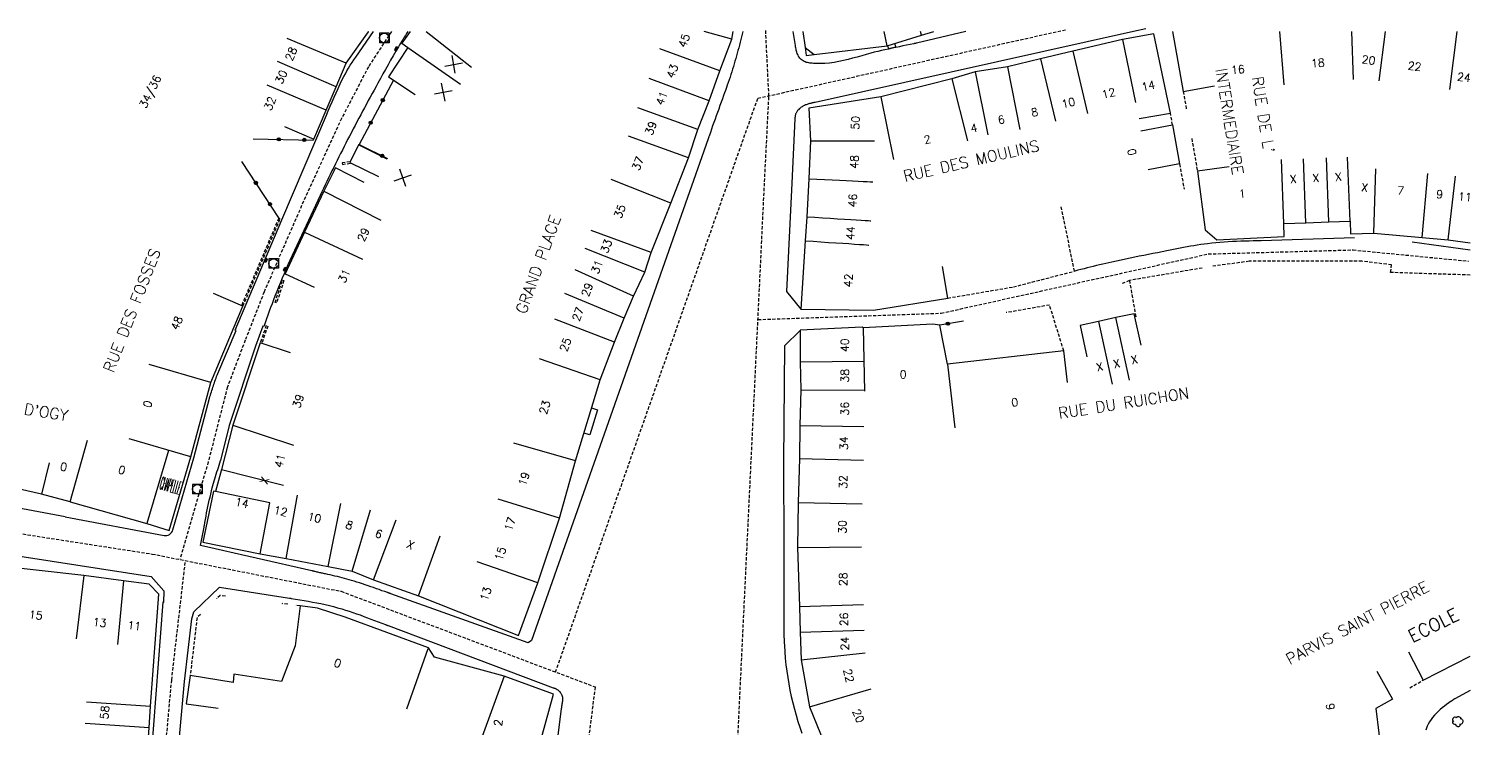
# Model space of a CAD drawing. Header units: millimetres. Extents: x 111000 to 112001, y 155000 to 156000.
# Drawn here: x 111774.9 to 112000, y 155891.2 to 156000.4 of the extents above; entities that cross this region are included whole.
import ezdxf
from ezdxf.enums import TextEntityAlignment as Align

# ---------------------------------------------------------------- set-up
doc = ezdxf.new("R2010")
doc.units = ezdxf.units.MM
doc.linetypes.add('DASHED', pattern=[0.75, 0.5, -0.25])
doc.layers.get('0').update_dxf_attribs({"linetype": 'CONTINUOUS'})
for name, color, linetype in [('W0001', 6, 'DASHED'), ('W0008', 7, 'CONTINUOUS'), ('W0100', 7, 'CONTINUOUS'), ('W0105', 7, 'CONTINUOUS'), ('W0112', 1, 'DASHED'), ('W0300', 7, 'CONTINUOUS'), ('W0322', 7, 'CONTINUOUS'), ('W0400', 7, 'CONTINUOUS'), ('W0420', 7, 'CONTINUOUS'), ('W0984', 7, 'CONTINUOUS'), ('W0989', 7, 'CONTINUOUS'), ('W0991', 7, 'CONTINUOUS'), ('W1102', 7, 'CONTINUOUS')]:
    doc.layers.add(name, color=color, linetype=linetype)
doc.styles.get("Standard").update_dxf_attribs({"font": 'romans.shx', "width": 0.85})

# ---------------------------------------------------------------- blocks, each defined once
blk = doc.blocks.new('t991o')
at = {"color": 0, "linetype": 'Continuous'}
for p, q in [((-1, 1), (1, -1)), ((-1, -1), (1, 1))]:
    blk.add_line(p, q, dxfattribs=at)
blk = doc.blocks.new('t322o')
at = {"color": 0, "linetype": 'Continuous'}
for radius in [0.25, 0.15]:
    blk.add_circle((0, 0), radius, dxfattribs=at)
blk = doc.blocks.new('T300')
for p, q in [((-0.8, 0.51), (-0.86, 0.34)), ((-0.86, 0.34), (-0.86, 0.17)), ((-0.86, 0.17), (-0.74, 0.06)), ((-0.69, 0.63), (-0.8, 0.51)), ((-0.8, -0.06), (-0.74, 0.06)), ((-0.74, 0.06), (-0.69, 0.11)), ((-0.57, 0.69), (-0.69, 0.63)), ((-0.46, 0.69), (-0.57, 0.69)), ((-0.29, 0.63), (-0.46, 0.69)), ((-0.29, 0.63), (-0.17, 0.74)), ((-0.23, 0.57), (-0.29, 0.63)), ((-0.17, 0.74), (-0.06, 0.8)), ((-0.06, 0.8), (0.06, 0.8)), ((0.06, 0.8), (0.23, 0.74)), ((0.23, 0.74), (0.34, 0.63)), ((0.34, 0.63), (0.4, 0.51)), ((0.46, 0.46), (0.34, 0.46)), ((0.4, 0.51), (0.4, 0.46)), ((0.57, 0.4), (0.46, 0.46)), ((0.57, 0.4), (0.69, 0.29)), ((0.69, 0.29), (0.74, 0.17)), ((0.74, 0.06), (0.69, -0.17)), ((0.74, 0.17), (0.74, 0.06)), ((-0.8, -0.17), (-0.8, -0.06)), ((-0.8, -0.23), (-0.8, -0.17)), ((-0.74, -0.34), (-0.8, -0.23)), ((-0.69, -0.4), (-0.74, -0.34)), ((-0.51, -0.46), (-0.69, -0.4)), ((-0.4, -0.46), (-0.51, -0.46)), ((-0.4, -0.46), (-0.34, -0.46)), ((-0.34, -0.46), (-0.34, -0.4)), ((-0.34, -0.51), (-0.34, -0.46)), ((-0.29, -0.63), (-0.34, -0.51)), ((-0.17, -0.74), (-0.29, -0.63)), ((-0.06, -0.8), (-0.17, -0.74)), ((0.06, -0.8), (-0.06, -0.8)), ((0.17, -0.74), (0.06, -0.8)), ((0.23, -0.69), (0.17, -0.74)), ((0.29, -0.46), (0.23, -0.46)), ((0.29, -0.63), (0.23, -0.69)), ((0.46, -0.4), (0.29, -0.46)), ((0.34, -0.51), (0.29, -0.63)), ((0.34, -0.51), (0.34, -0.46)), ((0.57, -0.34), (0.46, -0.4)), ((0.63, -0.29), (0.57, -0.34)), ((0.69, -0.17), (0.63, -0.29))]:
    blk.add_line(p, q)
blk = doc.blocks.new('T420')
for p, q in [((0.75, 0.75), (-0.75, 0.75)), ((-0.75, 0.75), (-0.75, -0.75)), ((0.75, 0.75), (0.75, -0.75)), ((0.75, -0.75), (-0.75, -0.75))]:
    blk.add_line(p, q)
blk.add_ellipse((0, 0), major_axis=(-0.53, 0.53), ratio=1, start_param=3.926991, end_param=10.210176)
blk = doc.blocks.new('T400')
for p, q in [((-0.15, 0.3), (0.15, 0.3)), ((-0.15, -0.25), (-0.15, 0.3)), ((-0.15, 0.15), (0.15, 0.15)), ((-0.15, 0), (0.15, 0)), ((0.15, 0.3), (0.15, -0.25)), ((-0.15, -0.15), (0.15, -0.15)), ((-0.15, -0.25), (-0.15, -0.3)), ((-0.15, -0.3), (0.15, -0.3)), ((0.15, -0.3), (0.15, -0.25))]:
    blk.add_line(p, q)

msp = doc.modelspace()

# ---------------------------------------------------------------- linework, layer by layer
at = {"layer": 'W0001'}
for points in [[(111831.53, 156000), (111827.91, 155994.5), (111823.73, 155986.44), (111817.48, 155972.82), (111811.62, 155959.33), (111808.66, 155951.78), (111805.89, 155944.5), (111802.89, 155932.79)], [(111936.81, 156000.24), (111888.67, 155989.52), (111857.07, 155899.85)], [(111917.54, 155822.35), (111899.54, 155860.66), (111885.44, 155885.94), (111889.79, 155976.55), (111890.47, 155989.93), (111889.96, 156000.19)], [(111888.75, 155955.02), (111917.38, 155956.02), (111959.1, 155965.27), (111981.71, 155965.9), (111999.73, 155964.15)], [(111802.89, 155932.79), (111798.48, 155917.55)], [(111770.97, 155921.99), (111794.14, 155918.4), (111823.64, 155912.58), (111863.32, 155897.65), (111856.26, 155841.54), (111850.29, 155805.76), (111850.3, 155791.82), (111845.07, 155756.35), (111833.19, 155726.08)]]:
    msp.add_lwpolyline(points, dxfattribs=at)
msp.add_lwpolyline([(111849.34, 155687.26), (111833.19, 155726.08), (111820.64, 155735.15), (111815.97, 155744.16), (111811.56, 155753.27), (111808.21, 155760.46), (111802.61, 155771.38, -0.05145), (111795.39, 155790.16), (111793.62, 155797.91), (111793.5, 155798.49), (111792.7, 155801.9), (111791.99, 155806.12), (111791.73, 155811.27), (111791.71, 155811.76), (111791.49, 155823.62), (111791.49, 155823.62), (111791.42, 155828.93), (111791.47, 155833.71), (111791.71, 155837.91), (111791.74, 155838.21), (111791.99, 155841.46), (111797.18, 155898.72), (111799.33, 155917.38)], format="xyb", dxfattribs=at)
at = {"layer": 'W0008'}
for points in [[(111689.67, 155947.89, -0.000784), (111689.85, 155946.04, -0.005645), (111690.11, 155943.06, -0.00035), (111690.77, 155934.02, 0.00217), (111690.89, 155932.56, 0.000045), (111690.9, 155932.45, -0.000022), (111690.92, 155932.21, -0.002719), (111690.98, 155931.39, -0.00141), (111691.09, 155929.81, -0.105649), (111690.85, 155928.18, -0.255011), (111690.3, 155927.71, -0.00422), (111690.11, 155927.67, -0.004131), (111689.91, 155927.63, 0.027684), (111663.38, 155922.85, 0.000521), (111659.16, 155921.76, -0.000492), (111654.7, 155920.6, -0.000014), (111644.5, 155917.97, 0.000006), (111619.12, 155911.43, 0.000111)], [(111780.57, 155924.21), (111795.99, 155921.31, 0.384551), (111797.37, 155922.16), (111800.64, 155933.44)]]:
    msp.add_lwpolyline(points, format="xyb", dxfattribs=at)
at = {"layer": 'W0008', "flags": 128}
for points in [[(111800.64, 155933.44), (111803.09, 155942.74, -0.0077), (111803.69, 155944.68, -0.0209), (111804.4, 155946.59), (111807.26, 155953.29), (111807.1, 155953.38), (111814.41, 155970.58), (111814.41, 155970.58), (111821.36, 155986.92, -0.0209), (111823.83, 155992.51, -0.0342), (111825.92, 155996.02), (111828.7, 156000, -0.0026)], [(111834.07, 156000, 0.006654), (111832.61, 155997.62, 0.0086), (111829.4, 155991.96, 0.0073), (111824.67, 155983.13, 0.0058), (111820.36, 155974.41), (111820.36, 155974.41), (111815.64, 155964.27, 0.0089), (111813.31, 155958.68, 0.0074), (111811.57, 155953.93), (111811.44, 155954), (111810.3, 155950.85), (111806.14, 155938.5), (111804.82, 155933.01, -33379.828839)]]:
    msp.add_lwpolyline(points, format="xyb", dxfattribs=at)
at = {"layer": 'W0008'}
for points in [[(111886.39, 156000.01), (111886.28, 155999.58), (111886.18, 155999.16), (111886.07, 155998.74), (111885.96, 155998.32), (111885.85, 155997.9), (111885.75, 155997.47), (111885.63, 155997.05), (111885.52, 155996.63), (111885.4, 155996.21), (111885.28, 155995.8), (111885.17, 155995.38), (111885.04, 155994.96), (111884.92, 155994.54), (111884.79, 155994.13), (111884.66, 155993.71), (111884.53, 155993.3), (111884.39, 155992.88), (111884.25, 155992.47), (111884.11, 155992.05), (111883.97, 155991.65), (111883.83, 155991.24), (111883.68, 155990.82), (111883.54, 155990.41), (111883.39, 155990.01), (111883.21, 155989.47), (111883.01, 155988.96), (111882.82, 155988.43), (111882.63, 155987.9), (111882.44, 155987.38), (111882.25, 155986.85), (111882.06, 155986.33), (111881.87, 155985.8), (111881.68, 155985.27), (111881.5, 155984.76), (111881.32, 155984.22), (111881.13, 155983.69), (111881.11, 155983.66), (111881.1, 155983.62), (111881.09, 155983.58), (111881.08, 155983.55), (111881.07, 155983.51), (111881.05, 155983.47), (111881.04, 155983.44), (111881.03, 155983.4), (111881.02, 155983.37), (111881, 155983.33), (111881, 155983.3), (111880.98, 155983.26), (111853.36, 155904.9), (111852.87, 155904.52), (111831.39, 155912.21), (111831.35, 155912.22), (111831.31, 155912.24), (111831.26, 155912.24), (111831.22, 155912.26), (111831.18, 155912.27), (111831.15, 155912.3), (111831.1, 155912.3), (111831.07, 155912.32), (111831.03, 155912.33), (111830.99, 155912.35), (111830.95, 155912.37), (111830.91, 155912.38), (111830.48, 155912.54), (111830.03, 155912.68), (111829.6, 155912.85), (111829.17, 155912.99), (111828.73, 155913.15), (111828.29, 155913.29), (111827.85, 155913.44), (111827.42, 155913.58), (111826.98, 155913.74), (111826.54, 155913.88), (111826.1, 155914.01), (111825.66, 155914.15), (111825.29, 155914.26), (111824.92, 155914.37), (111824.55, 155914.47), (111824.18, 155914.57), (111823.81, 155914.66), (111823.43, 155914.77), (111823.07, 155914.87), (111822.69, 155914.96), (111822.32, 155915.05), (111821.94, 155915.13), (111821.57, 155915.22), (111821.19, 155915.3), (111821.04, 155915.33), (111820.9, 155915.37), (111820.75, 155915.4), (111820.6, 155915.43), (111820.46, 155915.46), (111820.32, 155915.49), (111820.17, 155915.52), (111820.02, 155915.55), (111819.88, 155915.58), (111819.73, 155915.63), (111819.59, 155915.66), (111819.44, 155915.69), (111819.41, 155915.69), (111819.38, 155915.71), (111819.35, 155915.71), (111819.32, 155915.72), (111819.28, 155915.72), (111819.25, 155915.74), (111819.23, 155915.74), (111819.2, 155915.76), (111819.17, 155915.76), (111819.14, 155915.77), (111819.1, 155915.77), (111819.07, 155915.79), (111801.69, 155919.72), (111802.25, 155922.6), (111802.25, 155922.62), (111802.26, 155922.65), (111802.26, 155922.66), (111802.27, 155922.68), (111802.27, 155922.69), (111802.27, 155922.72), (111802.28, 155922.74), (111802.28, 155922.76), (111802.28, 155922.77), (111802.28, 155922.8), (111802.29, 155922.82), (111802.29, 155922.83), (111802.37, 155923.32), (111802.46, 155923.82), (111802.56, 155924.33), (111802.64, 155924.82), (111802.75, 155925.3), (111802.85, 155925.8), (111802.95, 155926.29), (111803.06, 155926.79), (111803.17, 155927.27), (111803.28, 155927.77), (111803.41, 155928.26), (111803.53, 155928.74), (111803.63, 155929.1), (111803.73, 155929.46), (111803.83, 155929.82), (111803.94, 155930.16), (111804.04, 155930.52), (111804.15, 155930.88), (111804.26, 155931.24), (111804.37, 155931.58), (111804.49, 155931.94), (111804.6, 155932.3), (111804.71, 155932.65), (111804.82, 155933.01)], [(111949.35, 156000.43), (111947.44, 156000.01), (111897.67, 155988.94), (111897.65, 155988.94), (111897.64, 155988.93), (111897.62, 155988.93), (111897.6, 155988.93), (111897.59, 155988.93), (111897.57, 155988.91), (111897.55, 155988.91), (111897.53, 155988.91), (111897.52, 155988.91), (111897.5, 155988.9), (111897.49, 155988.9), (111897.47, 155988.9), (111897.39, 155988.88), (111897.32, 155988.87), (111897.25, 155988.85), (111897.18, 155988.83), (111897.1, 155988.82), (111897.02, 155988.79), (111896.95, 155988.77), (111896.87, 155988.76), (111896.8, 155988.74), (111896.72, 155988.72), (111896.65, 155988.69), (111896.57, 155988.68), (111896.43, 155988.63), (111896.3, 155988.58), (111896.16, 155988.54), (111896.03, 155988.47), (111895.89, 155988.41), (111895.77, 155988.33), (111895.64, 155988.27), (111895.52, 155988.19), (111895.4, 155988.1), (111895.29, 155988.01), (111895.18, 155987.91), (111895.08, 155987.8), (111895.01, 155987.72), (111894.95, 155987.65), (111894.89, 155987.55), (111894.83, 155987.46), (111894.78, 155987.37), (111894.73, 155987.27), (111894.68, 155987.18), (111894.64, 155987.08), (111894.61, 155986.99), (111894.58, 155986.88), (111894.57, 155986.77), (111894.55, 155986.68), (111894.55, 155986.65), (111894.54, 155986.63), (111894.54, 155986.6), (111894.54, 155986.58), (111894.54, 155986.55), (111894.54, 155986.54), (111894.53, 155986.51), (111894.53, 155986.47), (111894.53, 155986.46), (111894.53, 155986.43), (111894.53, 155986.4), (111894.53, 155986.38), (111894.03, 155976.33), (111893.21, 155959.38), (111893.21, 155959.38), (111895.47, 155956.66)], [(111921.25, 156000.01), (111913.54, 155998.19), (111913.5, 155998.18), (111913.46, 155998.18), (111913.43, 155998.16), (111913.39, 155998.16), (111913.35, 155998.15), (111913.32, 155998.15), (111913.28, 155998.13), (111913.25, 155998.13), (111913.21, 155998.12), (111913.18, 155998.12), (111913.14, 155998.1), (111913.1, 155998.1), (111912.53, 155997.97), (111911.97, 155997.87), (111911.41, 155997.76), (111910.84, 155997.63), (111910.28, 155997.52), (111909.72, 155997.4), (111909.16, 155997.27), (111908.6, 155997.16), (111908.03, 155997.02), (111907.48, 155996.9), (111906.93, 155996.76), (111906.37, 155996.62), (111905.66, 155996.43), (111904.96, 155996.22), (111904.25, 155996.02), (111903.54, 155995.83), (111902.83, 155995.65), (111902.12, 155995.47), (111901.4, 155995.32), (111900.68, 155995.19), (111899.93, 155995.08), (111899.18, 155995.02), (111898.43, 155994.99), (111897.64, 155995.01), (111897.45, 155995.02), (111897.25, 155995.04), (111897.06, 155995.05), (111896.86, 155995.08), (111896.68, 155995.12), (111896.49, 155995.15), (111896.31, 155995.19), (111896.14, 155995.26), (111895.97, 155995.33), (111895.82, 155995.41), (111895.67, 155995.51), (111895.53, 155995.62), (111895.41, 155995.72), (111895.3, 155995.85), (111895.21, 155995.99), (111895.11, 155996.13), (111895.03, 155996.29), (111894.96, 155996.44), (111894.89, 155996.6), (111894.84, 155996.77), (111894.78, 155996.93), (111894.74, 155997.1), (111894.7, 155997.27), (111894.67, 155997.44), (111894.66, 155997.47), (111894.65, 155997.51), (111894.65, 155997.55), (111894.64, 155997.58), (111894.64, 155997.62), (111894.64, 155997.65), (111894.63, 155997.68), (111894.62, 155997.71), (111894.62, 155997.76), (111894.61, 155997.79), (111894.61, 155997.82), (111894.6, 155997.85), (111894.25, 156000.01)], [(111981.94, 155967.79), (111967.36, 155967.33), (111967.32, 155967.33), (111967.27, 155967.33), (111967.21, 155967.33), (111967.17, 155967.33), (111967.12, 155967.33), (111967.07, 155967.32), (111967.02, 155967.32), (111966.96, 155967.32), (111966.92, 155967.32), (111966.87, 155967.32), (111966.82, 155967.32), (111966.77, 155967.32), (111966.12, 155967.3), (111965.46, 155967.27), (111964.82, 155967.26), (111964.17, 155967.24), (111963.52, 155967.21), (111962.86, 155967.19), (111962.21, 155967.15), (111961.57, 155967.12), (111960.92, 155967.07), (111960.27, 155967.01), (111959.63, 155966.94), (111958.98, 155966.87), (111958.45, 155966.8), (111957.91, 155966.72), (111957.38, 155966.63), (111956.85, 155966.55), (111956.32, 155966.46), (111955.78, 155966.37), (111955.25, 155966.26), (111954.72, 155966.16), (111954.19, 155966.05), (111953.67, 155965.94), (111953.14, 155965.85), (111952.6, 155965.74), (111951.89, 155965.6), (111951.18, 155965.46), (111950.46, 155965.32), (111949.75, 155965.18), (111949.03, 155965.04), (111948.32, 155964.9), (111947.6, 155964.76), (111946.89, 155964.62), (111946.18, 155964.46), (111945.47, 155964.32), (111944.76, 155964.16), (111944.05, 155964.01), (111943.57, 155963.9), (111943.08, 155963.79), (111942.6, 155963.68), (111942.11, 155963.55), (111941.63, 155963.44), (111941.14, 155963.32), (111940.66, 155963.21), (111940.18, 155963.08), (111939.69, 155962.96), (111939.21, 155962.85), (111938.73, 155962.72), (111938.25, 155962.6)], [(112000, 155965.87), (111990.94, 155967.13)], [(111895.35, 155953.33), (111892.89, 155950.94), (111892.75, 155932.85), (111892.8, 155919.32), (111892.8, 155910.22), (111892.8, 155910.18), (111892.8, 155910.13), (111892.8, 155910.1), (111892.8, 155910.05), (111892.8, 155910.01), (111892.8, 155909.96), (111892.8, 155909.91), (111892.8, 155909.87), (111892.8, 155909.83), (111892.8, 155909.79), (111892.8, 155909.74), (111892.8, 155909.69), (111892.8, 155909.22), (111892.8, 155908.76), (111892.8, 155908.3), (111892.8, 155907.83), (111892.8, 155907.37), (111892.8, 155906.9), (111892.81, 155906.44), (111892.82, 155905.97), (111892.82, 155905.51), (111892.84, 155905.04), (111892.85, 155904.58), (111892.88, 155904.12), (111892.94, 155903.12), (111893.03, 155902.12), (111893.13, 155901.12), (111893.25, 155900.12), (111893.4, 155899.12), (111893.57, 155898.13), (111893.75, 155897.13), (111893.96, 155896.15), (111894.19, 155895.18), (111894.44, 155894.19), (111894.71, 155893.24), (111895, 155892.27), (111895.3, 155891.35), (111895.62, 155890.43)], [(111780.57, 155924.21), (111755.75, 155928.85), (111754.68, 155931.13)], [(111770.44, 155918.54), (111794, 155914.87), (111795.98, 155912.65), (111795.9, 155910.85), (111795.81, 155910.87), (111793.61, 155882.15)], [(111794.01, 155841.29), (111799.2, 155898.51), (111800.32, 155908.26), (111800.62, 155909.37), (111804.64, 155913.24), (111815.59, 155911.52), (111815.61, 155911.52), (111815.64, 155911.51), (111815.66, 155911.51), (111815.68, 155911.51), (111815.71, 155911.51), (111815.72, 155911.49), (111815.75, 155911.49), (111815.77, 155911.49), (111815.79, 155911.49), (111815.82, 155911.47), (111815.84, 155911.47), (111815.86, 155911.47), (111816.53, 155911.37), (111817.19, 155911.26), (111817.85, 155911.15), (111818.52, 155911.02), (111819.18, 155910.9), (111819.84, 155910.77), (111820.5, 155910.65), (111821.15, 155910.51), (111821.81, 155910.35), (111822.46, 155910.19), (111823.1, 155910.02), (111823.75, 155909.83), (111824.32, 155909.66), (111824.9, 155909.47), (111825.47, 155909.29), (111826.04, 155909.08), (111826.61, 155908.88), (111827.18, 155908.66), (111827.75, 155908.46), (111828.31, 155908.24), (111828.87, 155908.02), (111829.44, 155907.8), (111830.01, 155907.6), (111830.57, 155907.38), (111830.61, 155907.37), (111830.64, 155907.35), (111830.68, 155907.33), (111830.71, 155907.33), (111830.75, 155907.32), (111830.78, 155907.3), (111830.82, 155907.29), (111830.85, 155907.27), (111830.89, 155907.26), (111830.93, 155907.24), (111830.97, 155907.24), (111831, 155907.22), (111856.78, 155897.52), (111856.81, 155897.52), (111856.82, 155897.51), (111856.85, 155897.51), (111856.86, 155897.49), (111856.89, 155897.49), (111856.9, 155897.49), (111856.93, 155897.47), (111856.94, 155897.47), (111856.96, 155897.46), (111856.98, 155897.46), (111857, 155897.44), (111857.02, 155897.44), (111857.14, 155897.4), (111857.26, 155897.33), (111857.38, 155897.26), (111857.49, 155897.18), (111857.6, 155897.1), (111857.7, 155897.01), (111857.79, 155896.91), (111857.88, 155896.8), (111857.96, 155896.69), (111858.03, 155896.58), (111858.09, 155896.47), (111858.14, 155896.35), (111858.18, 155896.21), (111858.21, 155896.05), (111858.23, 155895.9), (111858.23, 155895.74), (111858.23, 155895.58), (111858.21, 155895.43), (111858.19, 155895.27), (111858.17, 155895.12), (111858.14, 155894.94), (111858.11, 155894.79), (111858.09, 155894.63), (111858.07, 155894.47), (111858.07, 155894.46), (111858.06, 155894.43), (111858.06, 155894.41), (111858.06, 155894.4), (111858.05, 155894.38), (111858.05, 155894.35), (111858.04, 155894.33), (111858.04, 155894.32), (111858.04, 155894.3), (111858.04, 155894.27), (111858.03, 155894.26), (111858.03, 155894.24), (111852.04, 155846.77)], [(112000, 155897.07), (111997.62, 155895.8), (111997.57, 155895.77), (111997.52, 155895.74), (111997.47, 155895.71), (111997.42, 155895.68), (111997.37, 155895.65), (111997.32, 155895.62), (111997.27, 155895.58), (111997.22, 155895.54), (111997.17, 155895.51), (111997.12, 155895.47), (111997.07, 155895.44), (111997.02, 155895.41), (111996.66, 155895.16), (111996.32, 155894.91), (111995.97, 155894.66), (111995.64, 155894.4), (111995.32, 155894.12), (111995, 155893.83), (111994.71, 155893.52), (111994.42, 155893.21), (111994.14, 155892.88), (111993.89, 155892.54), (111993.67, 155892.19), (111993.46, 155891.82), (111993.31, 155891.52), (111993.18, 155891.21), (111993.06, 155890.9)]]:
    msp.add_lwpolyline(points, dxfattribs=at)
at = {"layer": 'W0100', "flags": 128}
for points in [[(111804.96, 155931.62), (111804.02, 155928.16), (111803.71, 155928.22), (111802.03, 155920.24), (111811, 155918.41), (111815.05, 155917.72), (111821.6, 155916.47), (111825.35, 155915.71), (111828.68, 155914.38), (111835.71, 155911.87), (111851.35, 155905.68), (111854.35, 155913.9), (111857.76, 155924.01), (111860.25, 155932.94), (111864.1, 155945.63), (111866.37, 155951.47), (111867.84, 155955.26), (111869.33, 155958.66), (111871.07, 155962.43), (111872.1, 155965.52), (111875.13, 155973.22), (111877.93, 155980.26), (111879.39, 155984.71), (111881.14, 155989.16), (111882.81, 155993.85), (111884.67, 155998.8), (111884.89, 156000.01)], [(111814.8, 155985.16), (111819.4, 155983.21), (111821.31, 155987.71), (111822.89, 155991.38), (111824.44, 155995.05), (111827.92, 155999.98), (111827.93, 156000)], [(111834.43, 156000), (111833.15, 155998.17), (111834.06, 155997.52), (111831.03, 155992.95), (111831.03, 155992.95), (111835.2, 155990.18)], [(111948.29, 155986.4), (111953.21, 155987.27), (111950.59, 155999.66), (111945.68, 155998.74), (111937.96, 155996.93), (111932.91, 155995.72), (111927.73, 155994.51), (111922.68, 155993.71), (111919.06, 155992.6), (111907.93, 155989.82), (111896.69, 155988.02), (111896.96, 155982.91), (111896.69, 155977.01), (111896.39, 155971.07), (111896.13, 155967.33), (111895.47, 155956.66), (111906.82, 155956.47), (111918.39, 155958.37), (111917.59, 155963.3)], [(111895.79, 156000.01), (111896.12, 155997.51), (111897.54, 155996.43), (111908.93, 155997.77), (111914.3, 155999.43), (111916.21, 156000.01)], [(111953.53, 156000.01), (111955.17, 155990.66), (111960.09, 155991.51)], [(111948.58, 155984.52), (111953.5, 155985.41), (111954.61, 155979.32), (111949.69, 155978.43)], [(111827.23, 155976.44), (111822.78, 155978.71), (111820.94, 155975.1), (111817.93, 155968.67), (111814.92, 155962.18), (111814.92, 155962.18), (111819.45, 155960.08)], [(111962.35, 155978.88), (111957.39, 155978.22), (111958.6, 155969.02), (111960.42, 155967.49), (111970.95, 155968.01), (111970.91, 155970.01), (111974.34, 155970.13), (111977.93, 155970.27), (111981.27, 155970.41), (111981.3, 155968.41), (111984.97, 155968.54), (111992.48, 155967.85), (111996.54, 155967.49), (112000, 155966.99)], [(111800.15, 155933.58), (111803.28, 155945.2), (111808.32, 155957.12), (111808.32, 155957.12), (111803.72, 155959.07)], [(111948.59, 155951.04), (111947.53, 155955.93), (111944.68, 155955.32), (111941.93, 155954.71), (111939.07, 155954.08), (111940.14, 155949.19)], [(111937.1, 155945.18), (111936.52, 155950.15), (111918.37, 155948.04), (111917.14, 155954.16), (111917.14, 155954.16), (111916.08, 155954.29), (111905.21, 155953.71), (111905.05, 155953.85), (111895.34, 155953.35), (111895.36, 155948.41), (111895.44, 155944.07), (111895.3, 155938.49), (111895.23, 155933.3), (111895.02, 155926.46), (111894.92, 155919.41), (111895.22, 155910.22), (111895.33, 155906.18), (111895.51, 155901.88), (111896.8, 155894.55), (111900.16, 155886.35), (111904.78, 155888.24)], [(111815.76, 155949.82), (111811.02, 155951.4), (111806.73, 155938.54), (111804.96, 155931.62)], [(111781.33, 155926.55), (111793.32, 155923.19), (111796.79, 155922.1), (111800.15, 155933.58), (111790.55, 155936.4)], [(111793.38, 155887.74), (111793.64, 155891.26), (111793.86, 155894.62), (111795.15, 155912.12), (111793.69, 155913.69), (111789.68, 155914.22), (111783.47, 155915.07), (111769.47, 155916.62)], [(111853.8, 155885.52), (111856.81, 155896.51), (111849.1, 155899.32), (111838.24, 155902.27), (111837.3, 155903.76), (111824.29, 155908.55), (111819.95, 155909.94), (111817.25, 155910.32), (111816.48, 155904.07), (111814.34, 155898.49), (111806.9, 155899.65), (111806.76, 155898.35), (111800.08, 155899.41), (111799.46, 155895.02), (111804.42, 155894.32)], [(111990.36, 155903.15), (111992.65, 155898.71), (112000, 155902.46)], [(111985.43, 155900.1), (111987.86, 155895.74), (111985.25, 155894.27), (111986.21, 155886.58), (111981.04, 155885.22), (111984.89, 155869.1), (111959.51, 155863.6), (111958.78, 155866.65), (111948.08, 155864.07)]]:
    msp.add_lwpolyline(points, dxfattribs=at)
at = {"layer": 'W0100'}
for points in [[(111830.82, 155980.07), (111826.34, 155982.29), (111824.99, 155979.57), (111829.47, 155977.35)], [(111781.33, 155926.55), (111776.84, 155927.77), (111771.58, 155928.94), (111768.88, 155929.29), (111764.44, 155929.9), (111754.68, 155931.13), (111755.6, 155939.49), (111760.57, 155938.94)]]:
    msp.add_lwpolyline(points, dxfattribs=at)
at = {"layer": 'W0105'}
for points in [[(111896.12, 155997.51), (111896.29, 155996.26), (111897.54, 155996.43)], [(111909, 155997.79), (111909.13, 155997.37), (111910.28, 155997.63), (111910.12, 155998.15)], [(111862.76, 155941.21), (111863.7, 155940.93), (111862.52, 155937.02), (111861.57, 155937.3)]]:
    msp.add_lwpolyline(points, dxfattribs=at)
at = {"layer": 'W0112'}
for p, q in [((111811.96, 155954.09), (111811.02, 155951.4)), ((111812.2, 155954.01), (111811.26, 155951.32))]:
    msp.add_line(p, q, dxfattribs=at)
for points in [[(111955.17, 155990.66), (111955.68, 155987.87)], [(111953.5, 155985.41), (111953.21, 155987.27)], [(111956.52, 155983.29), (111957.39, 155978.22)], [(111825.04, 155979.67), (111823.82, 155979.5), (111823.85, 155979.26), (111825.24, 155979.45)], [(111954.61, 155979.32), (111955.32, 155975.38)], [(111918.39, 155958.37), (111928.65, 155960.12), (111938.19, 155962.58), (111936.1, 155972.82)], [(111808.32, 155957.12), (111814.13, 155970.76), (111813.9, 155970.85), (111808.1, 155957.22)], [(111958.16, 155963.07), (111946.77, 155961.13), (111947.78, 155955.44)], [(112000, 155961.97), (111987.58, 155962.37), (111987.72, 155963.57), (111983.1, 155964.12), (111965.49, 155964.12), (111959.6, 155963.32)], [(111946.77, 155961.13), (111945.58, 155960.62)], [(111936.52, 155950.15), (111934.3, 155957.29), (111927.55, 155956.1)], [(111805.57, 155911.83), (111804.77, 155911.94), (111804.19, 155911.43)], [(111815.31, 155910.57), (111814.46, 155910.66)], [(111801.69, 155908.96), (111801.14, 155908.47), (111800.08, 155899.41)], [(111817.25, 155910.32), (111816.5, 155910.38)], [(111990.56, 155897.49), (111992.65, 155898.71)]]:
    msp.add_lwpolyline(points, dxfattribs=at)
msp.add_lwpolyline([(111813.34, 155957.69), (111814.47, 155961.18), (111814.71, 155961.1), (111813.57, 155957.61)], close=True, dxfattribs=at)
at = {"layer": 'W0322'}
msp.add_line((111826.47, 155982.37), (111830.88, 155980.19), dxfattribs=at)
at = {"layer": 'W0322', "flags": 128}
for points in [[(111831.81, 155992.43), (111826.47, 155982.37), (111826.47, 155982.37), (111826.34, 155982.29)], [(111809.91, 155983.24), (111819.34, 155983.05), (111819.34, 155983.05)], [(111813.94, 155970.92), (111808.14, 155979.71)]]:
    msp.add_lwpolyline(points, dxfattribs=at)
at = {"layer": 'W0322'}
msp.add_lwpolyline([(111920.86, 155954.79), (111917.14, 155954.16)], dxfattribs=at)
at = {"layer": 'W1102'}
for p, q in [((111824.44, 155995.05), (111815.23, 155998.94)), ((111827.92, 155999.98), (111827.89, 156000)), ((111836.91, 156000), (111844.02, 155994.43)), ((111834.06, 155997.52), (111842.27, 155991.81)), ((111822.89, 155991.38), (111813.7, 155995.34)), ((111821.31, 155987.71), (111812.1, 155991.61)), ((111820.94, 155975.1), (111829.84, 155970.55)), ((111817.93, 155968.67), (111826.99, 155964.43)), ((111803.28, 155945.2), (111793.68, 155948.02)), ((111806.73, 155938.54), (111816.22, 155935.38)), ((111804.96, 155931.62), (111814.65, 155929.14))]:
    msp.add_line(p, q, dxfattribs=at)
for points in [[(111884.67, 155998.8), (111880.33, 156000.01)], [(111908.93, 155997.77), (111908.46, 156000.01)], [(111914.3, 155999.43), (111914.13, 156000.01)], [(111945.68, 155998.74), (111947.74, 155988.94)], [(111970.21, 156000.01), (111970.92, 155991.69)], [(111981.46, 156000.01), (111981.74, 155992.52)], [(111986.72, 156000.01), (111985.74, 155992.33)], [(111997.91, 156000.01), (111996.76, 155990.93)], [(111882.81, 155993.85), (111873.42, 155997.29)], [(111937.96, 155996.93), (111940.25, 155987.19)], [(111927.73, 155994.51), (111929.67, 155984.69)], [(111932.91, 155995.72), (111935.21, 155985.99)], [(111881.14, 155989.16), (111871.77, 155992.66)], [(111919.06, 155992.6), (111921.5, 155982.91)], [(111922.68, 155993.71), (111924.64, 155983.88)], [(111907.93, 155989.82), (111909.93, 155980.01)], [(111879.39, 155984.71), (111869.98, 155988.1)], [(111877.93, 155980.26), (111868.52, 155983.68)], [(111896.96, 155982.91), (111898.21, 155982.91), (111899.43, 155982.91), (111900.63, 155982.91), (111901.77, 155982.93), (111902.85, 155982.93), (111903.83, 155982.93), (111904.71, 155982.94), (111905.48, 155982.94), (111906.1, 155982.94), (111906.57, 155982.94), (111906.87, 155982.94), (111906.98, 155982.94), (111906.98, 155982.94), (111906.98, 155982.94), (111906.98, 155982.94), (111906.98, 155982.94), (111906.98, 155982.94), (111906.98, 155982.94), (111906.98, 155982.94), (111906.98, 155982.94), (111906.98, 155982.94), (111906.98, 155982.94), (111906.98, 155982.94), (111906.98, 155982.94)], [(111977.93, 155970.27), (111977.54, 155980.26)], [(111981.27, 155970.41), (111980.85, 155980.4)], [(111970.91, 155970.01), (111970.55, 155980.01)], [(111974.34, 155970.13), (111973.98, 155980.13)], [(111984.97, 155968.54), (111985.25, 155978.55)], [(111875.13, 155973.22), (111865.83, 155976.9)], [(111896.69, 155977.01), (111897.93, 155976.94), (111899.16, 155976.88), (111900.35, 155976.82), (111901.49, 155976.77), (111902.56, 155976.72), (111903.54, 155976.68), (111904.43, 155976.63), (111905.18, 155976.6), (111905.81, 155976.57), (111906.28, 155976.54), (111906.57, 155976.52), (111906.68, 155976.52), (111906.68, 155976.52), (111906.68, 155976.52), (111906.68, 155976.52), (111906.68, 155976.52), (111906.68, 155976.52), (111906.68, 155976.52), (111906.68, 155976.52), (111906.68, 155976.52), (111906.68, 155976.52), (111906.68, 155976.52), (111906.68, 155976.52), (111906.68, 155976.52)], [(111992.48, 155967.85), (111993.37, 155977.82)], [(111996.54, 155967.49), (111997.7, 155977.43)], [(111896.39, 155971.07), (111897.64, 155971.01), (111898.85, 155970.91), (111900.05, 155970.85), (111901.18, 155970.77), (111902.25, 155970.71), (111903.24, 155970.65), (111904.12, 155970.6), (111904.88, 155970.55), (111905.5, 155970.51), (111905.97, 155970.49), (111906.27, 155970.46), (111906.38, 155970.46), (111906.38, 155970.46), (111906.38, 155970.46), (111906.38, 155970.46), (111906.38, 155970.46), (111906.38, 155970.46), (111906.38, 155970.46), (111906.38, 155970.46), (111906.38, 155970.46), (111906.38, 155970.46), (111906.38, 155970.46), (111906.38, 155970.46), (111906.38, 155970.46)], [(111872.1, 155965.52), (111862.68, 155968.93)], [(111896.13, 155967.33), (111897.37, 155967.26), (111898.59, 155967.16), (111899.78, 155967.08), (111900.92, 155967.01), (111901.99, 155966.94), (111902.97, 155966.88), (111903.85, 155966.82), (111904.6, 155966.76), (111905.23, 155966.72), (111905.7, 155966.69), (111906, 155966.66), (111906.1, 155966.66), (111906.1, 155966.66), (111906.1, 155966.66), (111906.1, 155966.66), (111906.1, 155966.66), (111906.1, 155966.66), (111906.1, 155966.66), (111906.1, 155966.66), (111906.1, 155966.66), (111906.1, 155966.66), (111906.1, 155966.66), (111906.1, 155966.66), (111906.1, 155966.66)], [(111871.07, 155962.43), (111861.75, 155966.1)], [(111869.33, 155958.66), (111860.21, 155962.77)], [(111867.84, 155955.26), (111858.59, 155959.07)], [(111866.37, 155951.47), (111857.04, 155955.1)], [(111905.21, 155953.71), (111905.39, 155943.85)], [(111941.93, 155954.71), (111944.07, 155944.94)], [(111946.81, 155945.54), (111944.68, 155955.32)], [(111864.1, 155945.63), (111854.64, 155948.9)], [(111895.36, 155948.41), (111905.36, 155948.52)], [(111918.37, 155948.04), (111919.53, 155938.1)], [(111895.44, 155944.07), (111905.44, 155944.02)], [(111895.3, 155938.49), (111905.3, 155938.3)], [(111781.33, 155926.55), (111784.03, 155936.18)], [(111800.15, 155933.58), (111790.55, 155936.4)], [(111860.25, 155932.94), (111850.64, 155935.74)], [(111796.7, 155934.58), (111793.32, 155923.19)], [(111895.23, 155933.3), (111905.23, 155933.07)], [(111812.5, 155926.4), (111804.02, 155928.16)], [(111811, 155918.41), (111812.5, 155926.4)], [(111815.05, 155917.72), (111816.83, 155927.58)], [(111821.6, 155916.47), (111823.59, 155926.27)], [(111857.76, 155924.01), (111848.2, 155926.96)], [(111895.02, 155926.46), (111905.02, 155926.24)], [(111825.35, 155915.71), (111828.22, 155925.33)], [(111828.68, 155914.38), (111832.23, 155923.74)], [(111835.71, 155911.87), (111839.11, 155921.26)], [(111894.92, 155919.41), (111904.93, 155919.51)], [(111854.35, 155913.9), (111844.9, 155917.19)], [(111783.47, 155915.07), (111782.25, 155905.15)], [(111789.68, 155914.22), (111788.72, 155904.27)], [(111895.22, 155910.22), (111905.22, 155910.52)], [(111895.33, 155906.18), (111905.33, 155906.52)], [(111837.2, 155903.6), (111833.84, 155894.18)], [(111895.51, 155901.88), (111905.48, 155902.96)], [(111849.1, 155899.32), (111845.69, 155889.91)], [(111896.8, 155894.55), (111906.46, 155897.33)], [(111783.89, 155895.32), (111793.86, 155894.62)], [(111793.64, 155891.26), (111783.66, 155891.96)]]:
    msp.add_lwpolyline(points, dxfattribs=at)
at = {"layer": 'W1102', "flags": 128}
msp.add_lwpolyline([(111778.02, 155932.63), (111776.84, 155927.77)], dxfattribs=at)

# ---------------------------------------------------------------- block references
at = {"layer": 'W0300'}
msp.add_blockref('T300', (111998.12, 155892.22), dxfattribs=at)
at = {"layer": 'W0322'}
for p, rotation in [((111830.15, 155989.3), 242.0344496715943), ((111828.27, 155985.77), 242.0344496715943), ((111813.91, 155983.16), 358.892338245212), ((111817.9, 155983.08), 358.892338245212), ((111830.05, 155980.6), 333.6796028032603), ((111810.34, 155976.37), 123.4378850414261), ((111812.54, 155973.04), 123.4378850414261), ((111918.4, 155954.37), 189.5209042803347)]:
    msp.add_blockref('t322o', p, dxfattribs=dict(at, rotation=rotation))
at = {"layer": 'W0400'}
for p, rotation in [((111832.29, 155997.35), 329.0691030218651), ((111811.88, 155964.25), 158.2079555784321), ((111814.9, 155962.89), 336.8673925012779)]:
    msp.add_blockref('T400', p, dxfattribs=dict(at, rotation=rotation))
at = {"layer": 'W0420'}
for p in [(111830.38, 155999), (111813.1, 155963.78), (111801.2, 155928.53), (111801.2, 155928.53)]:
    msp.add_blockref('T420', p, dxfattribs=at)
at = {"layer": 'W0991'}
for p, rotation in [((111841.22, 155994.87), 55.16143066834249), ((111839.63, 155990.54), 56.46906932600573), ((111833.28, 155977.16), 63.67960280307417)]:
    msp.add_blockref('t991o', p, dxfattribs=dict(at, rotation=rotation))

# ---------------------------------------------------------------- texts
at = {"layer": 'W0984', "width": 0.2}
msp.add_text('CHAPELLE', height=2, rotation=344.602, dxfattribs=at).set_placement((111797.02, 155929.1), align=Align.MIDDLE)
at = {"layer": 'W0984'}
msp.add_text('ECOLE', height=2, rotation=26.554, dxfattribs=at).set_placement((111994.27, 155907.29), align=Align.MIDDLE)
at = {"layer": 'W0989'}
for s, rotation, p in [('INTERMEDIAIRE', 279, (111962.43, 155985.97)), ("RUE DE L'", 279, (111967.7, 155987.04)), ('RUE DES MOULINS', 13, (111922.08, 155979.82)), ('GRAND PLACE', 70, (111854.43, 155963.63)), ('RUE DES FOSSES', 68.7723, (111790.97, 155956.46)), ('RUE DU RUICHON', 9, (111945.88, 155941.98)), ("PORTE D'OGY", 351, (111773.31, 155941.22)), ('PARVIS SAINT PIERRE', 28, (111982.39, 155907.65))]:
    msp.add_text(s, height=1.75, rotation=rotation, dxfattribs=at).set_placement(p, align=Align.MIDDLE)
at = {"layer": 'W0991'}
for s, rotation, p in [('45', 70, (111877.24, 155998.58)), ('28', 67.0866, (111815.83, 155996.52)), ('20', 353, (111984.14, 155995.55)), ('30', 66.7158, (111814.29, 155992.91)), ('43', 70, (111875.38, 155993.82)), ('16', 5, (111963.72, 155994.06)), ('18', 5, (111976.21, 155995.1)), ('22', 353, (111991.33, 155994.58)), ('34/36', 63.331, (111793.91, 155990.58)), ('14', 13, (111949.73, 155991.52)), ('24', 353, (111999.03, 155992.86)), ('32', 67.0253, (111812.53, 155988.78)), ('41', 69, (111873.73, 155989.59)), ('10', 13, (111937.24, 155988.88)), ('12', 13, (111943.52, 155990.36)), ('8', 13, (111931.96, 155987.41)), ('39', 69, (111872.03, 155984.91)), ('50', 87, (111903.98, 155985.76)), ('4', 13, (111922.5, 155984.93)), ('6', 13, (111926.76, 155986.25)), ('2', 13, (111915.2, 155983.14)), ('37', 69, (111869.99, 155979.39)), ('48', 87, (111903.81, 155979.65)), ('0', 280.4424, (111947.17, 155981.18)), ('X', 5.1149, (111979.41, 155977.31)), ('X', 2.9343, (111972.37, 155976.99)), ('X', 2.9723, (111975.91, 155977.15)), ('X', 352.2679, (111983.53, 155975.66)), ('7', 355, (111989.14, 155975.17)), ('46', 87, (111903.55, 155973.62)), ('1', 3, (111964.39, 155974.69)), ('9', 355, (111995.24, 155974.59)), ('11', 355, (111999.19, 155974.18)), ('35', 69, (111867.18, 155971.92)), ('29', 64.9412, (111827.13, 155968.28)), ('44', 87, (111903.21, 155968.52)), ('33', 69, (111865.06, 155966.48)), ('31', 65.1011, (111824.13, 155961.85)), ('31', 69, (111863.61, 155963.26)), ('29', 69, (111862.08, 155959.69)), ('42', 87, (111902.87, 155961.13)), ('27', 69, (111860.64, 155955.87)), ('48', 67.0575, (111797.97, 155954.48)), ('25', 69, (111858.68, 155951.11)), ('40', 90, (111902.32, 155951.02)), ('X', 10.7784, (111944.79, 155948.13)), ('X', 12.7972, (111947.56, 155948.76)), ('38', 90, (111902.32, 155946.25)), ('X', 11.8934, (111942.15, 155947.63)), ('0', 73.6466, (111793.43, 155941.82)), ('39', 71.5904, (111816.94, 155942.29)), ('23', 72, (111855.45, 155941.32)), ('36', 90, (111902.32, 155941.1)), ('0', 6.6017, (111928.86, 155942.1)), ('34', 90, (111902.19, 155935.7)), ('41', 75.6523, (111814.08, 155932.97)), ('0', 345.1265, (111780.31, 155932.02)), ('0', 344, (111789.4, 155931.52)), ('19', 72, (111852.21, 155930.14)), ('X', 71.8537, (111811.68, 155929.89)), ('32', 90, (111902.06, 155929.67)), ('14', 347, (111808.16, 155926.4)), ('12', 347, (111814.22, 155925.1)), ('10', 347, (111819.49, 155924.09)), ('17', 72, (111850.01, 155923.08)), ('8', 340, (111824.93, 155922.92)), ('6', 340, (111829.53, 155921.56)), ('30', 90, (111901.94, 155922.64)), ('X', 334.4489, (111834.48, 155919.85)), ('15', 72, (111848.53, 155918.45)), ('28', 90, (111902.06, 155914.47)), ('13', 72, (111846.24, 155912.18)), ('15', 353, (111775.97, 155908.87)), ('13', 353, (111785.93, 155907.71)), ('26', 90, (111902.19, 155908.19)), ('11', 353, (111791.34, 155907.21)), ('24', 90, (111902.32, 155904.42)), ('0', 341, (111823.1, 155901.36)), ('22', 283, (111902.94, 155899.4)), ('9', 278, (111978.16, 155894.55)), ('58', 85, (111786.73, 155893.67)), ('2', 84, (111848.18, 155892.06)), ('20', 293, (111904.45, 155893.12))]:
    msp.add_text(s, height=1.25, rotation=rotation, dxfattribs=at).set_placement(p, align=Align.MIDDLE)
msp.add_text('0', height=1.25, dxfattribs=at).set_placement((111911.44, 155946.45), align=Align.MIDDLE)

doc.saveas('drawing.dxf')
